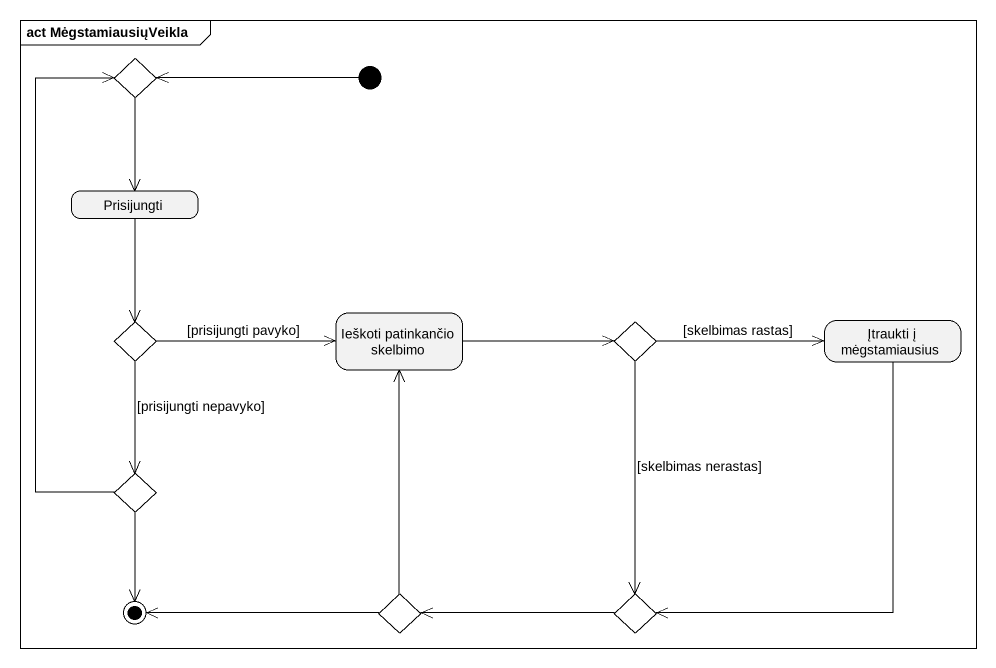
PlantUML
@startuml
mainframe act MėgstamiausiųVeikla
hide empty description
state choice1 <<choice>>
state Prisijungti
state "Ieškoti patinkančio skelbimo" as Ieškoti_patinkančio_skelbimo
state choice2 <<choice>>
state choice3 <<choice>>
state "Įtraukti į mėgstamiausius" as Įtraukti_į_mėgstamiausius
state choice4 <<choice>>
state choice5 <<choice>>
state choice6 <<choice>>
[*] -left-> choice1
choice1 --> Prisijungti
Prisijungti --> choice2
Ieškoti_patinkančio_skelbimo -right-> choice3
choice2 -right-> Ieškoti_patinkančio_skelbimo : [prisijungti pavyko]
choice2 --> choice4 : [prisijungti nepavyko]
choice3 -right-> Įtraukti_į_mėgstamiausius : [skelbimas rastas]
choice3 --> choice6 : [skelbimas nerastas]
Įtraukti_į_mėgstamiausius --> choice6
choice4 -up-> choice1
choice5 -up-> Ieškoti_patinkančio_skelbimo
choice6 -left-> choice5
choice4 --> [*]
choice5 -left-> [*]
@enduml
